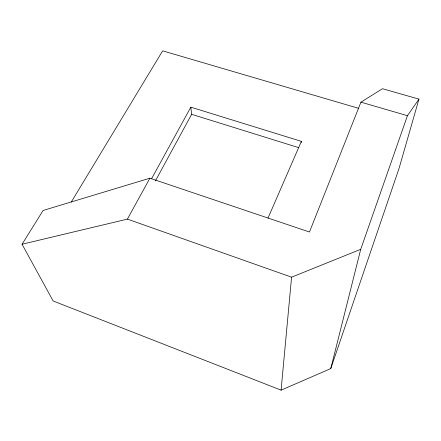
<?xml version="1.0" encoding="UTF-8"?>
<svg xmlns="http://www.w3.org/2000/svg" width="441" height="441" viewBox="0 0 441 441"><rect width="100%" height="100%" fill="white"/><g stroke="black" fill="none" stroke-linecap="round" stroke-linejoin="round"><path stroke-width="0.66" d="M301.264 142.619L301.374 141.352L190.821 107.163L151.555 178.776M281.088 390.153L291.578 277.174L360.721 249.308L407.445 115.702L418.95 99.12L382.479 88.724L360.931 102.158L309.472 232.021L149.912 178.203L43.119 210.456L22.05 244.237L53.146 300.983L281.088 390.153L330.756 368.604L399.111 168.214L418.95 99.12M330.756 368.604L360.721 249.308M268.012 218.075L301.374 141.352M155.419 180.871L191.637 114.307L190.821 107.163M22.05 244.237L127.41 219.111L149.912 178.203M71.244 202.066L162.663 50.847L358.533 108.304M360.931 102.158L407.445 115.702M191.637 114.307L298.794 147.685M127.41 219.111L291.578 277.174"/></g></svg>
